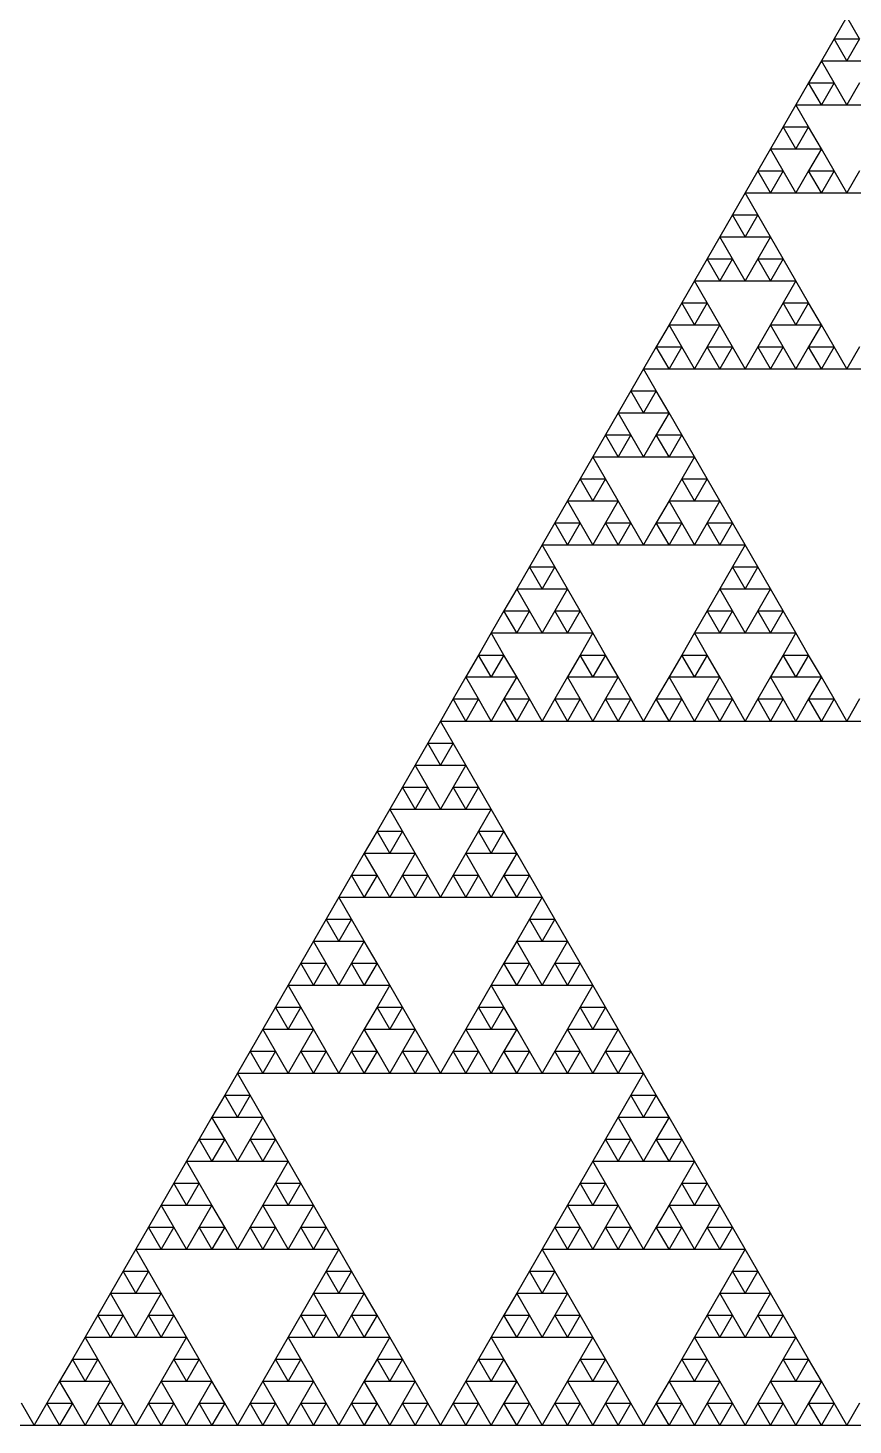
# Model space of a CAD drawing. Header units: metres. Extents: x -50 to 50, y -29 to 58.
# Drawn here: x -0.05 to 6.3, y 14.43 to 25.17 of the extents above; entities that cross this region are included whole.
import ezdxf

# ---------------------------------------------------------------- set-up
doc = ezdxf.new("R2010")
doc.units = ezdxf.units.M

msp = doc.modelspace()

# ---------------------------------------------------------------- linework, layer by layer
for p, q in [((6.25, 25.2591), (6.15234, 25.0899)), ((6.34766, 25.0899), (6.25, 25.2591)), ((6.15234, 25.0899), (6.05469, 24.9208)), ((6.25, 24.9208), (6.15234, 25.0899)), ((6.15234, 25.0899), (6.34766, 25.0899)), ((6.34766, 25.0899), (6.25, 24.9208)), ((6.05469, 24.9208), (5.95703, 24.7516)), ((6.15234, 24.7516), (6.05469, 24.9208)), ((6.05469, 24.9208), (6.25, 24.9208)), ((6.25, 24.9208), (6.44531, 24.9208)), ((5.95703, 24.7516), (5.85938, 24.5825)), ((6.05469, 24.5825), (5.95703, 24.7516)), ((5.95703, 24.7516), (6.15234, 24.7516)), ((6.15234, 24.7516), (6.05469, 24.5825)), ((6.25, 24.5825), (6.15234, 24.7516)), ((6.34766, 24.7516), (6.25, 24.5825)), ((5.85938, 24.5825), (5.76172, 24.4133)), ((5.95703, 24.4133), (5.85938, 24.5825)), ((5.85938, 24.5825), (6.05469, 24.5825)), ((6.05469, 24.5825), (6.25, 24.5825)), ((6.25, 24.5825), (6.44531, 24.5825)), ((5.76172, 24.4133), (5.66406, 24.2442)), ((5.85938, 24.2442), (5.76172, 24.4133)), ((5.76172, 24.4133), (5.95703, 24.4133)), ((5.95703, 24.4133), (5.85938, 24.2442)), ((6.05469, 24.2442), (5.95703, 24.4133)), ((5.66406, 24.2442), (5.56641, 24.0751)), ((5.76172, 24.0751), (5.66406, 24.2442)), ((5.66406, 24.2442), (5.85938, 24.2442)), ((5.85938, 24.2442), (6.05469, 24.2442)), ((6.05469, 24.2442), (5.95703, 24.0751)), ((6.15234, 24.0751), (6.05469, 24.2442)), ((5.56641, 24.0751), (5.46875, 23.9059)), ((5.66406, 23.9059), (5.56641, 24.0751)), ((5.56641, 24.0751), (5.76172, 24.0751)), ((5.76172, 24.0751), (5.66406, 23.9059)), ((5.85938, 23.9059), (5.76172, 24.0751)), ((5.95703, 24.0751), (5.85938, 23.9059)), ((6.05469, 23.9059), (5.95703, 24.0751)), ((5.95703, 24.0751), (6.15234, 24.0751)), ((6.15234, 24.0751), (6.05469, 23.9059)), ((6.25, 23.9059), (6.15234, 24.0751)), ((6.34766, 24.0751), (6.25, 23.9059)), ((5.46875, 23.9059), (5.37109, 23.7367)), ((5.56641, 23.7367), (5.46875, 23.9059)), ((5.46875, 23.9059), (5.66406, 23.9059)), ((5.66406, 23.9059), (5.85938, 23.9059)), ((5.85938, 23.9059), (6.05469, 23.9059)), ((6.05469, 23.9059), (6.25, 23.9059)), ((6.25, 23.9059), (6.44531, 23.9059)), ((5.37109, 23.7367), (5.27344, 23.5676)), ((5.46875, 23.5676), (5.37109, 23.7367)), ((5.37109, 23.7367), (5.56641, 23.7367)), ((5.56641, 23.7367), (5.46875, 23.5676)), ((5.66406, 23.5676), (5.56641, 23.7367)), ((5.27344, 23.5676), (5.17578, 23.3985)), ((5.37109, 23.3985), (5.27344, 23.5676)), ((5.27344, 23.5676), (5.46875, 23.5676)), ((5.46875, 23.5676), (5.66406, 23.5676)), ((5.66406, 23.5676), (5.56641, 23.3985)), ((5.76172, 23.3985), (5.66406, 23.5676)), ((5.17578, 23.3985), (5.07812, 23.2293)), ((5.27344, 23.2293), (5.17578, 23.3985)), ((5.17578, 23.3985), (5.37109, 23.3985)), ((5.37109, 23.3985), (5.27344, 23.2293)), ((5.46875, 23.2293), (5.37109, 23.3985)), ((5.56641, 23.3985), (5.46875, 23.2293)), ((5.66406, 23.2293), (5.56641, 23.3985)), ((5.56641, 23.3985), (5.76172, 23.3985)), ((5.76172, 23.3985), (5.66406, 23.2293)), ((5.85938, 23.2293), (5.76172, 23.3985)), ((5.07812, 23.2293), (4.98047, 23.0602)), ((5.17578, 23.0602), (5.07812, 23.2293)), ((5.07812, 23.2293), (5.27344, 23.2293)), ((5.27344, 23.2293), (5.46875, 23.2293)), ((5.46875, 23.2293), (5.66406, 23.2293)), ((5.66406, 23.2293), (5.85938, 23.2293)), ((5.85938, 23.2293), (5.76172, 23.0602)), ((5.95703, 23.0602), (5.85938, 23.2293)), ((4.98047, 23.0602), (4.88281, 22.891)), ((5.07812, 22.891), (4.98047, 23.0602)), ((4.98047, 23.0602), (5.17578, 23.0602)), ((5.17578, 23.0602), (5.07812, 22.891)), ((5.27344, 22.891), (5.17578, 23.0602)), ((5.76172, 23.0602), (5.66406, 22.891)), ((5.85938, 22.891), (5.76172, 23.0602)), ((5.76172, 23.0602), (5.95703, 23.0602)), ((5.95703, 23.0602), (5.85938, 22.891)), ((6.05469, 22.891), (5.95703, 23.0602)), ((4.88281, 22.891), (4.78516, 22.7219)), ((4.98047, 22.7219), (4.88281, 22.891)), ((4.88281, 22.891), (5.07812, 22.891)), ((5.07812, 22.891), (5.27344, 22.891)), ((5.27344, 22.891), (5.17578, 22.7219)), ((5.37109, 22.7219), (5.27344, 22.891)), ((5.66406, 22.891), (5.56641, 22.7219)), ((5.76172, 22.7219), (5.66406, 22.891)), ((5.66406, 22.891), (5.85938, 22.891)), ((5.85938, 22.891), (6.05469, 22.891)), ((6.05469, 22.891), (5.95703, 22.7219)), ((6.15234, 22.7219), (6.05469, 22.891)), ((4.78516, 22.7219), (4.6875, 22.5527)), ((4.88281, 22.5527), (4.78516, 22.7219)), ((4.78516, 22.7219), (4.98047, 22.7219)), ((4.98047, 22.7219), (4.88281, 22.5527)), ((5.07812, 22.5527), (4.98047, 22.7219)), ((5.17578, 22.7219), (5.07812, 22.5527)), ((5.27344, 22.5527), (5.17578, 22.7219)), ((5.17578, 22.7219), (5.37109, 22.7219)), ((5.37109, 22.7219), (5.27344, 22.5527)), ((5.46875, 22.5527), (5.37109, 22.7219)), ((5.56641, 22.7219), (5.46875, 22.5527)), ((5.66406, 22.5527), (5.56641, 22.7219)), ((5.56641, 22.7219), (5.76172, 22.7219)), ((5.76172, 22.7219), (5.66406, 22.5527)), ((5.85938, 22.5527), (5.76172, 22.7219)), ((5.95703, 22.7219), (5.85938, 22.5527)), ((6.05469, 22.5527), (5.95703, 22.7219)), ((5.95703, 22.7219), (6.15234, 22.7219)), ((6.15234, 22.7219), (6.05469, 22.5527)), ((6.25, 22.5527), (6.15234, 22.7219)), ((6.34766, 22.7219), (6.25, 22.5527)), ((4.6875, 22.5527), (4.58984, 22.3836)), ((4.78516, 22.3836), (4.6875, 22.5527)), ((4.6875, 22.5527), (4.88281, 22.5527)), ((4.88281, 22.5527), (5.07812, 22.5527)), ((5.07812, 22.5527), (5.27344, 22.5527)), ((5.27344, 22.5527), (5.46875, 22.5527)), ((5.46875, 22.5527), (5.66406, 22.5527)), ((5.66406, 22.5527), (5.85938, 22.5527)), ((5.85938, 22.5527), (6.05469, 22.5527)), ((6.05469, 22.5527), (6.25, 22.5527)), ((6.25, 22.5527), (6.44531, 22.5527)), ((4.58984, 22.3836), (4.49219, 22.2144)), ((4.6875, 22.2144), (4.58984, 22.3836)), ((4.58984, 22.3836), (4.78516, 22.3836)), ((4.78516, 22.3836), (4.6875, 22.2144)), ((4.88281, 22.2144), (4.78516, 22.3836)), ((4.49219, 22.2144), (4.39453, 22.0453)), ((4.58984, 22.0453), (4.49219, 22.2144)), ((4.49219, 22.2144), (4.6875, 22.2144)), ((4.6875, 22.2144), (4.88281, 22.2144)), ((4.88281, 22.2144), (4.78516, 22.0453)), ((4.98047, 22.0453), (4.88281, 22.2144)), ((4.39453, 22.0453), (4.29688, 21.8762)), ((4.49219, 21.8762), (4.39453, 22.0453)), ((4.39453, 22.0453), (4.58984, 22.0453)), ((4.58984, 22.0453), (4.49219, 21.8762)), ((4.6875, 21.8762), (4.58984, 22.0453)), ((4.78516, 22.0453), (4.6875, 21.8762)), ((4.88281, 21.8762), (4.78516, 22.0453)), ((4.78516, 22.0453), (4.98047, 22.0453)), ((4.98047, 22.0453), (4.88281, 21.8762)), ((5.07812, 21.8762), (4.98047, 22.0453)), ((4.29688, 21.8762), (4.19922, 21.707)), ((4.39453, 21.707), (4.29688, 21.8762)), ((4.29688, 21.8762), (4.49219, 21.8762)), ((4.49219, 21.8762), (4.6875, 21.8762)), ((4.6875, 21.8762), (4.88281, 21.8762)), ((4.88281, 21.8762), (5.07812, 21.8762)), ((5.07812, 21.8762), (4.98047, 21.707)), ((5.17578, 21.707), (5.07812, 21.8762)), ((4.19922, 21.707), (4.10156, 21.5379)), ((4.29688, 21.5379), (4.19922, 21.707)), ((4.19922, 21.707), (4.39453, 21.707)), ((4.39453, 21.707), (4.29688, 21.5379)), ((4.49219, 21.5379), (4.39453, 21.707)), ((4.98047, 21.707), (4.88281, 21.5379)), ((5.07812, 21.5379), (4.98047, 21.707)), ((4.98047, 21.707), (5.17578, 21.707)), ((5.17578, 21.707), (5.07812, 21.5379)), ((5.27344, 21.5379), (5.17578, 21.707)), ((4.10156, 21.5379), (4.00391, 21.3687)), ((4.19922, 21.3687), (4.10156, 21.5379)), ((4.10156, 21.5379), (4.29688, 21.5379)), ((4.29688, 21.5379), (4.49219, 21.5379)), ((4.49219, 21.5379), (4.39453, 21.3687)), ((4.58984, 21.3687), (4.49219, 21.5379)), ((4.88281, 21.5379), (4.78516, 21.3687)), ((4.98047, 21.3687), (4.88281, 21.5379)), ((4.88281, 21.5379), (5.07812, 21.5379)), ((5.07812, 21.5379), (5.27344, 21.5379)), ((5.27344, 21.5379), (5.17578, 21.3687)), ((5.37109, 21.3687), (5.27344, 21.5379)), ((4.00391, 21.3687), (3.90625, 21.1996)), ((4.10156, 21.1996), (4.00391, 21.3687)), ((4.00391, 21.3687), (4.19922, 21.3687)), ((4.19922, 21.3687), (4.10156, 21.1996)), ((4.29688, 21.1996), (4.19922, 21.3687)), ((4.39453, 21.3687), (4.29688, 21.1996)), ((4.49219, 21.1996), (4.39453, 21.3687)), ((4.39453, 21.3687), (4.58984, 21.3687)), ((4.58984, 21.3687), (4.49219, 21.1996)), ((4.6875, 21.1996), (4.58984, 21.3687)), ((4.78516, 21.3687), (4.6875, 21.1996)), ((4.88281, 21.1996), (4.78516, 21.3687)), ((4.78516, 21.3687), (4.98047, 21.3687)), ((4.98047, 21.3687), (4.88281, 21.1996)), ((5.07812, 21.1996), (4.98047, 21.3687)), ((5.17578, 21.3687), (5.07812, 21.1996)), ((5.27344, 21.1996), (5.17578, 21.3687)), ((5.17578, 21.3687), (5.37109, 21.3687)), ((5.37109, 21.3687), (5.27344, 21.1996)), ((5.46875, 21.1996), (5.37109, 21.3687)), ((3.90625, 21.1996), (3.80859, 21.0304)), ((4.00391, 21.0304), (3.90625, 21.1996)), ((3.90625, 21.1996), (4.10156, 21.1996)), ((4.10156, 21.1996), (4.29688, 21.1996)), ((4.29688, 21.1996), (4.49219, 21.1996)), ((4.49219, 21.1996), (4.6875, 21.1996)), ((4.6875, 21.1996), (4.88281, 21.1996)), ((4.88281, 21.1996), (5.07812, 21.1996)), ((5.07812, 21.1996), (5.27344, 21.1996)), ((5.27344, 21.1996), (5.46875, 21.1996)), ((5.46875, 21.1996), (5.37109, 21.0304)), ((5.56641, 21.0304), (5.46875, 21.1996)), ((3.80859, 21.0304), (3.71094, 20.8613)), ((3.90625, 20.8613), (3.80859, 21.0304)), ((3.80859, 21.0304), (4.00391, 21.0304)), ((4.00391, 21.0304), (3.90625, 20.8613)), ((4.10156, 20.8613), (4.00391, 21.0304)), ((5.37109, 21.0304), (5.27344, 20.8613)), ((5.46875, 20.8613), (5.37109, 21.0304)), ((5.37109, 21.0304), (5.56641, 21.0304)), ((5.56641, 21.0304), (5.46875, 20.8613)), ((5.66406, 20.8613), (5.56641, 21.0304)), ((3.71094, 20.8613), (3.61328, 20.6921)), ((3.80859, 20.6921), (3.71094, 20.8613)), ((3.71094, 20.8613), (3.90625, 20.8613)), ((3.90625, 20.8613), (4.10156, 20.8613)), ((4.10156, 20.8613), (4.00391, 20.6921)), ((4.19922, 20.6921), (4.10156, 20.8613)), ((5.27344, 20.8613), (5.17578, 20.6921)), ((5.37109, 20.6921), (5.27344, 20.8613)), ((5.27344, 20.8613), (5.46875, 20.8613)), ((5.46875, 20.8613), (5.66406, 20.8613)), ((5.66406, 20.8613), (5.56641, 20.6921)), ((5.76172, 20.6921), (5.66406, 20.8613)), ((3.61328, 20.6921), (3.51562, 20.523)), ((3.71094, 20.523), (3.61328, 20.6921)), ((3.61328, 20.6921), (3.80859, 20.6921)), ((3.80859, 20.6921), (3.71094, 20.523)), ((3.90625, 20.523), (3.80859, 20.6921)), ((4.00391, 20.6921), (3.90625, 20.523)), ((4.10156, 20.523), (4.00391, 20.6921)), ((4.00391, 20.6921), (4.19922, 20.6921)), ((4.19922, 20.6921), (4.10156, 20.523)), ((4.29688, 20.523), (4.19922, 20.6921)), ((5.17578, 20.6921), (5.07812, 20.523)), ((5.27344, 20.523), (5.17578, 20.6921)), ((5.17578, 20.6921), (5.37109, 20.6921)), ((5.37109, 20.6921), (5.27344, 20.523)), ((5.46875, 20.523), (5.37109, 20.6921)), ((5.56641, 20.6921), (5.46875, 20.523)), ((5.66406, 20.523), (5.56641, 20.6921)), ((5.56641, 20.6921), (5.76172, 20.6921)), ((5.76172, 20.6921), (5.66406, 20.523)), ((5.85938, 20.523), (5.76172, 20.6921)), ((3.51562, 20.523), (3.41797, 20.3538)), ((3.61328, 20.3538), (3.51562, 20.523)), ((3.51562, 20.523), (3.71094, 20.523)), ((3.71094, 20.523), (3.90625, 20.523)), ((3.90625, 20.523), (4.10156, 20.523)), ((4.10156, 20.523), (4.29688, 20.523)), ((4.29688, 20.523), (4.19922, 20.3538)), ((4.39453, 20.3538), (4.29688, 20.523)), ((5.07812, 20.523), (4.98047, 20.3538)), ((5.17578, 20.3538), (5.07812, 20.523)), ((5.07812, 20.523), (5.27344, 20.523)), ((5.27344, 20.523), (5.46875, 20.523)), ((5.46875, 20.523), (5.66406, 20.523)), ((5.66406, 20.523), (5.85938, 20.523)), ((5.85938, 20.523), (5.76172, 20.3538)), ((5.95703, 20.3538), (5.85938, 20.523)), ((3.41797, 20.3538), (3.32031, 20.1847)), ((3.51562, 20.1847), (3.41797, 20.3538)), ((3.41797, 20.3538), (3.61328, 20.3538)), ((3.61328, 20.3538), (3.51562, 20.1847)), ((3.71094, 20.1847), (3.61328, 20.3538)), ((4.19922, 20.3538), (4.10156, 20.1847)), ((4.29688, 20.1847), (4.19922, 20.3538)), ((4.19922, 20.3538), (4.39453, 20.3538)), ((4.39453, 20.3538), (4.29688, 20.1847)), ((4.49219, 20.1847), (4.39453, 20.3538)), ((4.98047, 20.3538), (4.88281, 20.1847)), ((5.07812, 20.1847), (4.98047, 20.3538)), ((4.98047, 20.3538), (5.17578, 20.3538)), ((5.17578, 20.3538), (5.07812, 20.1847)), ((5.27344, 20.1847), (5.17578, 20.3538)), ((5.76172, 20.3538), (5.66406, 20.1847)), ((5.85938, 20.1847), (5.76172, 20.3538)), ((5.76172, 20.3538), (5.95703, 20.3538)), ((5.95703, 20.3538), (5.85938, 20.1847)), ((6.05469, 20.1847), (5.95703, 20.3538)), ((3.32031, 20.1847), (3.22266, 20.0156)), ((3.41797, 20.0156), (3.32031, 20.1847)), ((3.32031, 20.1847), (3.51562, 20.1847)), ((3.51562, 20.1847), (3.71094, 20.1847)), ((3.71094, 20.1847), (3.61328, 20.0156)), ((3.80859, 20.0156), (3.71094, 20.1847)), ((4.10156, 20.1847), (4.00391, 20.0156)), ((4.19922, 20.0156), (4.10156, 20.1847)), ((4.10156, 20.1847), (4.29688, 20.1847)), ((4.29688, 20.1847), (4.49219, 20.1847)), ((4.49219, 20.1847), (4.39453, 20.0156)), ((4.58984, 20.0156), (4.49219, 20.1847)), ((4.88281, 20.1847), (4.78516, 20.0156)), ((4.98047, 20.0156), (4.88281, 20.1847)), ((4.88281, 20.1847), (5.07812, 20.1847)), ((5.07812, 20.1847), (5.27344, 20.1847)), ((5.27344, 20.1847), (5.17578, 20.0156)), ((5.37109, 20.0156), (5.27344, 20.1847)), ((5.66406, 20.1847), (5.56641, 20.0156)), ((5.76172, 20.0156), (5.66406, 20.1847)), ((5.66406, 20.1847), (5.85938, 20.1847)), ((5.85938, 20.1847), (6.05469, 20.1847)), ((6.05469, 20.1847), (5.95703, 20.0156)), ((6.15234, 20.0156), (6.05469, 20.1847)), ((3.22266, 20.0156), (3.125, 19.8464)), ((3.32031, 19.8464), (3.22266, 20.0156)), ((3.22266, 20.0156), (3.41797, 20.0156)), ((3.41797, 20.0156), (3.32031, 19.8464)), ((3.51562, 19.8464), (3.41797, 20.0156)), ((3.61328, 20.0156), (3.51562, 19.8464)), ((3.71094, 19.8464), (3.61328, 20.0156)), ((3.61328, 20.0156), (3.80859, 20.0156)), ((3.80859, 20.0156), (3.71094, 19.8464)), ((3.90625, 19.8464), (3.80859, 20.0156)), ((4.00391, 20.0156), (3.90625, 19.8464)), ((4.10156, 19.8464), (4.00391, 20.0156)), ((4.00391, 20.0156), (4.19922, 20.0156)), ((4.19922, 20.0156), (4.10156, 19.8464)), ((4.29688, 19.8464), (4.19922, 20.0156)), ((4.39453, 20.0156), (4.29688, 19.8464)), ((4.49219, 19.8464), (4.39453, 20.0156)), ((4.39453, 20.0156), (4.58984, 20.0156)), ((4.58984, 20.0156), (4.49219, 19.8464)), ((4.6875, 19.8464), (4.58984, 20.0156)), ((4.78516, 20.0156), (4.6875, 19.8464)), ((4.88281, 19.8464), (4.78516, 20.0156)), ((4.78516, 20.0156), (4.98047, 20.0156)), ((4.98047, 20.0156), (4.88281, 19.8464)), ((5.07812, 19.8464), (4.98047, 20.0156)), ((5.17578, 20.0156), (5.07812, 19.8464)), ((5.27344, 19.8464), (5.17578, 20.0156)), ((5.17578, 20.0156), (5.37109, 20.0156)), ((5.37109, 20.0156), (5.27344, 19.8464)), ((5.46875, 19.8464), (5.37109, 20.0156)), ((5.56641, 20.0156), (5.46875, 19.8464)), ((5.66406, 19.8464), (5.56641, 20.0156)), ((5.56641, 20.0156), (5.76172, 20.0156)), ((5.76172, 20.0156), (5.66406, 19.8464)), ((5.85938, 19.8464), (5.76172, 20.0156)), ((5.95703, 20.0156), (5.85938, 19.8464)), ((6.05469, 19.8464), (5.95703, 20.0156)), ((5.95703, 20.0156), (6.15234, 20.0156)), ((6.15234, 20.0156), (6.05469, 19.8464)), ((6.25, 19.8464), (6.15234, 20.0156)), ((6.34766, 20.0156), (6.25, 19.8464)), ((3.125, 19.8464), (3.02734, 19.6773)), ((3.22266, 19.6773), (3.125, 19.8464)), ((3.125, 19.8464), (3.32031, 19.8464)), ((3.32031, 19.8464), (3.51562, 19.8464)), ((3.51562, 19.8464), (3.71094, 19.8464)), ((3.71094, 19.8464), (3.90625, 19.8464)), ((3.90625, 19.8464), (4.10156, 19.8464)), ((4.10156, 19.8464), (4.29688, 19.8464)), ((4.29688, 19.8464), (4.49219, 19.8464)), ((4.49219, 19.8464), (4.6875, 19.8464)), ((4.6875, 19.8464), (4.88281, 19.8464)), ((4.88281, 19.8464), (5.07812, 19.8464)), ((5.07812, 19.8464), (5.27344, 19.8464)), ((5.27344, 19.8464), (5.46875, 19.8464)), ((5.46875, 19.8464), (5.66406, 19.8464)), ((5.66406, 19.8464), (5.85938, 19.8464)), ((5.85938, 19.8464), (6.05469, 19.8464)), ((6.05469, 19.8464), (6.25, 19.8464)), ((6.25, 19.8464), (6.44531, 19.8464)), ((3.02734, 19.6773), (2.92969, 19.5081)), ((3.125, 19.5081), (3.02734, 19.6773)), ((3.02734, 19.6773), (3.22266, 19.6773)), ((3.22266, 19.6773), (3.125, 19.5081)), ((3.32031, 19.5081), (3.22266, 19.6773)), ((2.92969, 19.5081), (2.83203, 19.339)), ((3.02734, 19.339), (2.92969, 19.5081)), ((2.92969, 19.5081), (3.125, 19.5081)), ((3.125, 19.5081), (3.32031, 19.5081)), ((3.32031, 19.5081), (3.22266, 19.339)), ((3.41797, 19.339), (3.32031, 19.5081)), ((2.83203, 19.339), (2.73438, 19.1698)), ((2.92969, 19.1698), (2.83203, 19.339)), ((2.83203, 19.339), (3.02734, 19.339)), ((3.02734, 19.339), (2.92969, 19.1698)), ((3.125, 19.1698), (3.02734, 19.339)), ((3.22266, 19.339), (3.125, 19.1698)), ((3.32031, 19.1698), (3.22266, 19.339)), ((3.22266, 19.339), (3.41797, 19.339)), ((3.41797, 19.339), (3.32031, 19.1698)), ((3.51562, 19.1698), (3.41797, 19.339)), ((2.73438, 19.1698), (2.63672, 19.0007)), ((2.83203, 19.0007), (2.73438, 19.1698)), ((2.73438, 19.1698), (2.92969, 19.1698)), ((2.92969, 19.1698), (3.125, 19.1698)), ((3.125, 19.1698), (3.32031, 19.1698)), ((3.32031, 19.1698), (3.51562, 19.1698)), ((3.51562, 19.1698), (3.41797, 19.0007)), ((3.61328, 19.0007), (3.51562, 19.1698)), ((2.63672, 19.0007), (2.53906, 18.8315)), ((2.73438, 18.8315), (2.63672, 19.0007)), ((2.63672, 19.0007), (2.83203, 19.0007)), ((2.83203, 19.0007), (2.73438, 18.8315)), ((2.92969, 18.8315), (2.83203, 19.0007)), ((3.41797, 19.0007), (3.32031, 18.8315)), ((3.51562, 18.8315), (3.41797, 19.0007)), ((3.41797, 19.0007), (3.61328, 19.0007)), ((3.61328, 19.0007), (3.51562, 18.8315)), ((3.71094, 18.8315), (3.61328, 19.0007)), ((2.53906, 18.8315), (2.44141, 18.6624)), ((2.63672, 18.6624), (2.53906, 18.8315)), ((2.53906, 18.8315), (2.73438, 18.8315)), ((2.73438, 18.8315), (2.92969, 18.8315)), ((2.92969, 18.8315), (2.83203, 18.6624)), ((3.02734, 18.6624), (2.92969, 18.8315)), ((3.32031, 18.8315), (3.22266, 18.6624)), ((3.41797, 18.6624), (3.32031, 18.8315)), ((3.32031, 18.8315), (3.51562, 18.8315)), ((3.51562, 18.8315), (3.71094, 18.8315)), ((3.71094, 18.8315), (3.61328, 18.6624)), ((3.80859, 18.6624), (3.71094, 18.8315)), ((2.44141, 18.6624), (2.34375, 18.4933)), ((2.53906, 18.4933), (2.44141, 18.6624)), ((2.44141, 18.6624), (2.63672, 18.6624)), ((2.63672, 18.6624), (2.53906, 18.4933)), ((2.73438, 18.4933), (2.63672, 18.6624)), ((2.83203, 18.6624), (2.73438, 18.4933)), ((2.92969, 18.4933), (2.83203, 18.6624)), ((2.83203, 18.6624), (3.02734, 18.6624)), ((3.02734, 18.6624), (2.92969, 18.4933)), ((3.125, 18.4933), (3.02734, 18.6624)), ((3.22266, 18.6624), (3.125, 18.4933)), ((3.32031, 18.4933), (3.22266, 18.6624)), ((3.22266, 18.6624), (3.41797, 18.6624)), ((3.41797, 18.6624), (3.32031, 18.4933)), ((3.51562, 18.4933), (3.41797, 18.6624)), ((3.61328, 18.6624), (3.51562, 18.4933)), ((3.71094, 18.4933), (3.61328, 18.6624)), ((3.61328, 18.6624), (3.80859, 18.6624)), ((3.80859, 18.6624), (3.71094, 18.4933)), ((3.90625, 18.4933), (3.80859, 18.6624)), ((2.34375, 18.4932), (2.24609, 18.3241)), ((2.34375, 18.4933), (2.53906, 18.4933)), ((2.44141, 18.3241), (2.34375, 18.4932)), ((2.53906, 18.4933), (2.73438, 18.4933)), ((2.73438, 18.4933), (2.92969, 18.4933)), ((2.92969, 18.4933), (3.125, 18.4933)), ((3.125, 18.4933), (3.32031, 18.4933)), ((3.32031, 18.4933), (3.51562, 18.4933)), ((3.51562, 18.4933), (3.71094, 18.4933)), ((3.71094, 18.4933), (3.90625, 18.4933)), ((3.90625, 18.4932), (3.80859, 18.3241)), ((4.00391, 18.3241), (3.90625, 18.4932)), ((2.24609, 18.3241), (2.14844, 18.1549)), ((2.34375, 18.1549), (2.24609, 18.3241)), ((2.24609, 18.3241), (2.44141, 18.3241)), ((2.44141, 18.3241), (2.34375, 18.1549)), ((2.53906, 18.1549), (2.44141, 18.3241)), ((3.80859, 18.3241), (3.71094, 18.1549)), ((3.90625, 18.1549), (3.80859, 18.3241)), ((3.80859, 18.3241), (4.00391, 18.3241)), ((4.00391, 18.3241), (3.90625, 18.1549)), ((4.10156, 18.1549), (4.00391, 18.3241)), ((2.14844, 18.1549), (2.05078, 17.9858)), ((2.24609, 17.9858), (2.14844, 18.1549)), ((2.14844, 18.1549), (2.34375, 18.1549)), ((2.34375, 18.1549), (2.53906, 18.1549)), ((2.53906, 18.1549), (2.44141, 17.9858)), ((2.63672, 17.9858), (2.53906, 18.1549)), ((3.71094, 18.1549), (3.61328, 17.9858)), ((3.80859, 17.9858), (3.71094, 18.1549)), ((3.71094, 18.1549), (3.90625, 18.1549)), ((3.90625, 18.1549), (4.10156, 18.1549)), ((4.10156, 18.1549), (4.00391, 17.9858)), ((4.19922, 17.9858), (4.10156, 18.1549)), ((2.05078, 17.9858), (1.95312, 17.8167)), ((2.14844, 17.8167), (2.05078, 17.9858)), ((2.05078, 17.9858), (2.24609, 17.9858)), ((2.24609, 17.9858), (2.14844, 17.8167)), ((2.34375, 17.8167), (2.24609, 17.9858)), ((2.44141, 17.9858), (2.34375, 17.8167)), ((2.53906, 17.8167), (2.44141, 17.9858)), ((2.44141, 17.9858), (2.63672, 17.9858)), ((2.63672, 17.9858), (2.53906, 17.8167)), ((2.73438, 17.8167), (2.63672, 17.9858)), ((3.61328, 17.9858), (3.51562, 17.8167)), ((3.71094, 17.8167), (3.61328, 17.9858)), ((3.61328, 17.9858), (3.80859, 17.9858)), ((3.80859, 17.9858), (3.71094, 17.8167)), ((3.90625, 17.8167), (3.80859, 17.9858)), ((4.00391, 17.9858), (3.90625, 17.8167)), ((4.10156, 17.8167), (4.00391, 17.9858)), ((4.00391, 17.9858), (4.19922, 17.9858)), ((4.19922, 17.9858), (4.10156, 17.8167)), ((4.29688, 17.8167), (4.19922, 17.9858)), ((1.95312, 17.8167), (1.85547, 17.6475)), ((2.05078, 17.6475), (1.95312, 17.8167)), ((1.95312, 17.8167), (2.14844, 17.8167)), ((2.14844, 17.8167), (2.34375, 17.8167)), ((2.34375, 17.8167), (2.53906, 17.8167)), ((2.53906, 17.8167), (2.73438, 17.8167)), ((2.73438, 17.8167), (2.63672, 17.6475)), ((2.83203, 17.6475), (2.73438, 17.8167)), ((3.51562, 17.8167), (3.41797, 17.6475)), ((3.61328, 17.6475), (3.51562, 17.8167)), ((3.51562, 17.8167), (3.71094, 17.8167)), ((3.71094, 17.8167), (3.90625, 17.8167)), ((3.90625, 17.8167), (4.10156, 17.8167)), ((4.10156, 17.8167), (4.29688, 17.8167)), ((4.29688, 17.8167), (4.19922, 17.6475)), ((4.39453, 17.6475), (4.29688, 17.8167)), ((1.85547, 17.6475), (1.75781, 17.4784)), ((1.95312, 17.4784), (1.85547, 17.6475)), ((1.85547, 17.6475), (2.05078, 17.6475)), ((2.05078, 17.6475), (1.95312, 17.4784)), ((2.14844, 17.4784), (2.05078, 17.6475)), ((2.63672, 17.6475), (2.53906, 17.4784)), ((2.73438, 17.4784), (2.63672, 17.6475)), ((2.63672, 17.6475), (2.83203, 17.6475)), ((2.83203, 17.6475), (2.73438, 17.4784)), ((2.92969, 17.4784), (2.83203, 17.6475)), ((3.41797, 17.6475), (3.32031, 17.4784)), ((3.51562, 17.4784), (3.41797, 17.6475)), ((3.41797, 17.6475), (3.61328, 17.6475)), ((3.61328, 17.6475), (3.51562, 17.4784)), ((3.71094, 17.4784), (3.61328, 17.6475)), ((4.19922, 17.6475), (4.10156, 17.4784)), ((4.29688, 17.4784), (4.19922, 17.6475)), ((4.19922, 17.6475), (4.39453, 17.6475)), ((4.39453, 17.6475), (4.29688, 17.4784)), ((4.49219, 17.4784), (4.39453, 17.6475)), ((1.75781, 17.4784), (1.66016, 17.3092)), ((1.85547, 17.3092), (1.75781, 17.4784)), ((1.75781, 17.4784), (1.95312, 17.4784)), ((1.95312, 17.4784), (2.14844, 17.4784)), ((2.14844, 17.4784), (2.05078, 17.3092)), ((2.24609, 17.3092), (2.14844, 17.4784)), ((2.53906, 17.4784), (2.44141, 17.3092)), ((2.63672, 17.3092), (2.53906, 17.4784)), ((2.53906, 17.4784), (2.73438, 17.4784)), ((2.73438, 17.4784), (2.92969, 17.4784)), ((2.92969, 17.4784), (2.83203, 17.3092)), ((3.02734, 17.3092), (2.92969, 17.4784)), ((3.32031, 17.4784), (3.22266, 17.3092)), ((3.41797, 17.3092), (3.32031, 17.4784)), ((3.32031, 17.4784), (3.51562, 17.4784)), ((3.51562, 17.4784), (3.71094, 17.4784)), ((3.71094, 17.4784), (3.61328, 17.3092)), ((3.80859, 17.3092), (3.71094, 17.4784)), ((4.10156, 17.4784), (4.00391, 17.3092)), ((4.19922, 17.3092), (4.10156, 17.4784)), ((4.10156, 17.4784), (4.29688, 17.4784)), ((4.29688, 17.4784), (4.49219, 17.4784)), ((4.49219, 17.4784), (4.39453, 17.3092)), ((4.58984, 17.3092), (4.49219, 17.4784)), ((1.66016, 17.3092), (1.5625, 17.1401)), ((1.75781, 17.1401), (1.66016, 17.3092)), ((1.66016, 17.3092), (1.85547, 17.3092)), ((1.85547, 17.3092), (1.75781, 17.1401)), ((1.95312, 17.1401), (1.85547, 17.3092)), ((2.05078, 17.3092), (1.95312, 17.1401)), ((2.14844, 17.1401), (2.05078, 17.3092)), ((2.05078, 17.3092), (2.24609, 17.3092)), ((2.24609, 17.3092), (2.14844, 17.1401)), ((2.34375, 17.1401), (2.24609, 17.3092)), ((2.44141, 17.3092), (2.34375, 17.1401)), ((2.53906, 17.1401), (2.44141, 17.3092)), ((2.44141, 17.3092), (2.63672, 17.3092)), ((2.63672, 17.3092), (2.53906, 17.1401)), ((2.73438, 17.1401), (2.63672, 17.3092)), ((2.83203, 17.3092), (2.73438, 17.1401)), ((2.92969, 17.1401), (2.83203, 17.3092)), ((2.83203, 17.3092), (3.02734, 17.3092)), ((3.02734, 17.3092), (2.92969, 17.1401)), ((3.125, 17.1401), (3.02734, 17.3092)), ((3.22266, 17.3092), (3.125, 17.1401)), ((3.32031, 17.1401), (3.22266, 17.3092)), ((3.22266, 17.3092), (3.41797, 17.3092)), ((3.41797, 17.3092), (3.32031, 17.1401)), ((3.51562, 17.1401), (3.41797, 17.3092)), ((3.61328, 17.3092), (3.51562, 17.1401)), ((3.71094, 17.1401), (3.61328, 17.3092)), ((3.61328, 17.3092), (3.80859, 17.3092)), ((3.80859, 17.3092), (3.71094, 17.1401)), ((3.90625, 17.1401), (3.80859, 17.3092)), ((4.00391, 17.3092), (3.90625, 17.1401)), ((4.10156, 17.1401), (4.00391, 17.3092)), ((4.00391, 17.3092), (4.19922, 17.3092)), ((4.19922, 17.3092), (4.10156, 17.1401)), ((4.29688, 17.1401), (4.19922, 17.3092)), ((4.39453, 17.3092), (4.29688, 17.1401)), ((4.49219, 17.1401), (4.39453, 17.3092)), ((4.39453, 17.3092), (4.58984, 17.3092)), ((4.58984, 17.3092), (4.49219, 17.1401)), ((4.6875, 17.1401), (4.58984, 17.3092)), ((1.5625, 17.1401), (1.46484, 16.9709)), ((1.66016, 16.9709), (1.5625, 17.1401)), ((1.5625, 17.1401), (1.75781, 17.1401)), ((1.75781, 17.1401), (1.95312, 17.1401)), ((1.95312, 17.1401), (2.14844, 17.1401)), ((2.14844, 17.1401), (2.34375, 17.1401)), ((2.34375, 17.1401), (2.53906, 17.1401)), ((2.53906, 17.1401), (2.73438, 17.1401)), ((2.73438, 17.1401), (2.92969, 17.1401)), ((2.92969, 17.1401), (3.125, 17.1401)), ((3.125, 17.1401), (3.32031, 17.1401)), ((3.32031, 17.1401), (3.51562, 17.1401)), ((3.51562, 17.1401), (3.71094, 17.1401)), ((3.71094, 17.1401), (3.90625, 17.1401)), ((3.90625, 17.1401), (4.10156, 17.1401)), ((4.10156, 17.1401), (4.29688, 17.1401)), ((4.29688, 17.1401), (4.49219, 17.1401)), ((4.49219, 17.1401), (4.6875, 17.1401)), ((4.6875, 17.1401), (4.58984, 16.9709)), ((4.78516, 16.9709), (4.6875, 17.1401)), ((1.46484, 16.9709), (1.36719, 16.8018)), ((1.5625, 16.8018), (1.46484, 16.9709)), ((1.46484, 16.9709), (1.66016, 16.9709)), ((1.66016, 16.9709), (1.5625, 16.8018)), ((1.75781, 16.8018), (1.66016, 16.9709)), ((4.58984, 16.9709), (4.49219, 16.8018)), ((4.6875, 16.8018), (4.58984, 16.9709)), ((4.58984, 16.9709), (4.78516, 16.9709)), ((4.78516, 16.9709), (4.6875, 16.8018)), ((4.88281, 16.8018), (4.78516, 16.9709)), ((1.36719, 16.8018), (1.26953, 16.6326)), ((1.46484, 16.6326), (1.36719, 16.8018)), ((1.36719, 16.8018), (1.5625, 16.8018)), ((1.5625, 16.8018), (1.75781, 16.8018)), ((1.75781, 16.8018), (1.66016, 16.6326)), ((1.85547, 16.6326), (1.75781, 16.8018)), ((4.49219, 16.8018), (4.39453, 16.6326)), ((4.58984, 16.6326), (4.49219, 16.8018)), ((4.49219, 16.8018), (4.6875, 16.8018)), ((4.6875, 16.8018), (4.88281, 16.8018)), ((4.88281, 16.8018), (4.78516, 16.6326)), ((4.98047, 16.6326), (4.88281, 16.8018)), ((1.26953, 16.6326), (1.17188, 16.4635)), ((1.36719, 16.4635), (1.26953, 16.6326)), ((1.26953, 16.6326), (1.46484, 16.6326)), ((1.46484, 16.6326), (1.36719, 16.4635)), ((1.5625, 16.4635), (1.46484, 16.6326)), ((1.66016, 16.6326), (1.5625, 16.4635)), ((1.75781, 16.4635), (1.66016, 16.6326)), ((1.66016, 16.6326), (1.85547, 16.6326)), ((1.85547, 16.6326), (1.75781, 16.4635)), ((1.95312, 16.4635), (1.85547, 16.6326)), ((4.39453, 16.6326), (4.29688, 16.4635)), ((4.49219, 16.4635), (4.39453, 16.6326)), ((4.39453, 16.6326), (4.58984, 16.6326)), ((4.58984, 16.6326), (4.49219, 16.4635)), ((4.6875, 16.4635), (4.58984, 16.6326)), ((4.78516, 16.6326), (4.6875, 16.4635)), ((4.88281, 16.4635), (4.78516, 16.6326)), ((4.78516, 16.6326), (4.98047, 16.6326)), ((4.98047, 16.6326), (4.88281, 16.4635)), ((5.07812, 16.4635), (4.98047, 16.6326)), ((1.17188, 16.4635), (1.07422, 16.2944)), ((1.26953, 16.2944), (1.17188, 16.4635)), ((1.17188, 16.4635), (1.36719, 16.4635)), ((1.36719, 16.4635), (1.5625, 16.4635)), ((1.5625, 16.4635), (1.75781, 16.4635)), ((1.75781, 16.4635), (1.95312, 16.4635)), ((1.95312, 16.4635), (1.85547, 16.2944)), ((2.05078, 16.2944), (1.95312, 16.4635)), ((4.29688, 16.4635), (4.19922, 16.2944)), ((4.39453, 16.2944), (4.29688, 16.4635)), ((4.29688, 16.4635), (4.49219, 16.4635)), ((4.49219, 16.4635), (4.6875, 16.4635)), ((4.6875, 16.4635), (4.88281, 16.4635)), ((4.88281, 16.4635), (5.07812, 16.4635)), ((5.07812, 16.4635), (4.98047, 16.2944)), ((5.17578, 16.2944), (5.07812, 16.4635)), ((1.07422, 16.2944), (0.97656, 16.1252)), ((1.17188, 16.1252), (1.07422, 16.2944)), ((1.07422, 16.2944), (1.26953, 16.2944)), ((1.26953, 16.2944), (1.17188, 16.1252)), ((1.36719, 16.1252), (1.26953, 16.2944)), ((1.85547, 16.2944), (1.75781, 16.1252)), ((1.95312, 16.1252), (1.85547, 16.2944)), ((1.85547, 16.2944), (2.05078, 16.2944)), ((2.05078, 16.2944), (1.95312, 16.1252)), ((2.14844, 16.1252), (2.05078, 16.2944)), ((4.19922, 16.2944), (4.10156, 16.1252)), ((4.29688, 16.1252), (4.19922, 16.2944)), ((4.19922, 16.2944), (4.39453, 16.2944)), ((4.39453, 16.2944), (4.29688, 16.1252)), ((4.49219, 16.1252), (4.39453, 16.2944)), ((4.98047, 16.2944), (4.88281, 16.1252)), ((5.07812, 16.1252), (4.98047, 16.2944)), ((4.98047, 16.2944), (5.17578, 16.2944)), ((5.17578, 16.2944), (5.07812, 16.1252)), ((5.27344, 16.1252), (5.17578, 16.2944)), ((0.97656, 16.1252), (0.87891, 15.9561)), ((1.07422, 15.9561), (0.97656, 16.1252)), ((0.97656, 16.1252), (1.17188, 16.1252)), ((1.17188, 16.1252), (1.36719, 16.1252)), ((1.36719, 16.1252), (1.26953, 15.9561)), ((1.46484, 15.9561), (1.36719, 16.1252)), ((1.75781, 16.1252), (1.66016, 15.9561)), ((1.85547, 15.9561), (1.75781, 16.1252)), ((1.75781, 16.1252), (1.95312, 16.1252)), ((1.95312, 16.1252), (2.14844, 16.1252)), ((2.14844, 16.1252), (2.05078, 15.9561)), ((2.24609, 15.9561), (2.14844, 16.1252)), ((4.10156, 16.1252), (4.00391, 15.9561)), ((4.19922, 15.9561), (4.10156, 16.1252)), ((4.10156, 16.1252), (4.29688, 16.1252)), ((4.29688, 16.1252), (4.49219, 16.1252)), ((4.49219, 16.1252), (4.39453, 15.9561)), ((4.58984, 15.9561), (4.49219, 16.1252)), ((4.88281, 16.1252), (4.78516, 15.9561)), ((4.98047, 15.9561), (4.88281, 16.1252)), ((4.88281, 16.1252), (5.07812, 16.1252)), ((5.07812, 16.1252), (5.27344, 16.1252)), ((5.27344, 16.1252), (5.17578, 15.9561)), ((5.37109, 15.9561), (5.27344, 16.1252)), ((0.87891, 15.9561), (0.78125, 15.7869)), ((0.97656, 15.7869), (0.87891, 15.9561)), ((0.87891, 15.9561), (1.07422, 15.9561)), ((1.07422, 15.9561), (0.97656, 15.7869)), ((1.17188, 15.7869), (1.07422, 15.9561)), ((1.26953, 15.9561), (1.17188, 15.7869)), ((1.36719, 15.7869), (1.26953, 15.9561)), ((1.26953, 15.9561), (1.46484, 15.9561)), ((1.46484, 15.9561), (1.36719, 15.7869)), ((1.5625, 15.7869), (1.46484, 15.9561)), ((1.66016, 15.9561), (1.5625, 15.7869)), ((1.75781, 15.7869), (1.66016, 15.9561)), ((1.66016, 15.9561), (1.85547, 15.9561)), ((1.85547, 15.9561), (1.75781, 15.7869)), ((1.95312, 15.7869), (1.85547, 15.9561)), ((2.05078, 15.9561), (1.95312, 15.7869)), ((2.14844, 15.7869), (2.05078, 15.9561)), ((2.05078, 15.9561), (2.24609, 15.9561)), ((2.24609, 15.9561), (2.14844, 15.7869)), ((2.34375, 15.7869), (2.24609, 15.9561)), ((4.00391, 15.9561), (3.90625, 15.7869)), ((4.10156, 15.7869), (4.00391, 15.9561)), ((4.00391, 15.9561), (4.19922, 15.9561)), ((4.19922, 15.9561), (4.10156, 15.7869)), ((4.29688, 15.7869), (4.19922, 15.9561)), ((4.39453, 15.9561), (4.29688, 15.7869)), ((4.49219, 15.7869), (4.39453, 15.9561)), ((4.39453, 15.9561), (4.58984, 15.9561)), ((4.58984, 15.9561), (4.49219, 15.7869)), ((4.6875, 15.7869), (4.58984, 15.9561)), ((4.78516, 15.9561), (4.6875, 15.7869)), ((4.88281, 15.7869), (4.78516, 15.9561)), ((4.78516, 15.9561), (4.98047, 15.9561)), ((4.98047, 15.9561), (4.88281, 15.7869)), ((5.07812, 15.7869), (4.98047, 15.9561)), ((5.17578, 15.9561), (5.07812, 15.7869)), ((5.27344, 15.7869), (5.17578, 15.9561)), ((5.17578, 15.9561), (5.37109, 15.9561)), ((5.37109, 15.9561), (5.27344, 15.7869)), ((5.46875, 15.7869), (5.37109, 15.9561)), ((0.78125, 15.7869), (0.68359, 15.6178)), ((0.87891, 15.6178), (0.78125, 15.7869)), ((0.78125, 15.7869), (0.97656, 15.7869)), ((0.97656, 15.7869), (1.17188, 15.7869)), ((1.17188, 15.7869), (1.36719, 15.7869)), ((1.36719, 15.7869), (1.5625, 15.7869)), ((1.5625, 15.7869), (1.75781, 15.7869)), ((1.75781, 15.7869), (1.95312, 15.7869)), ((1.95312, 15.7869), (2.14844, 15.7869)), ((2.14844, 15.7869), (2.34375, 15.7869)), ((2.34375, 15.7869), (2.24609, 15.6178)), ((2.44141, 15.6178), (2.34375, 15.7869)), ((3.90625, 15.7869), (3.80859, 15.6178)), ((4.00391, 15.6178), (3.90625, 15.7869)), ((3.90625, 15.7869), (4.10156, 15.7869)), ((4.10156, 15.7869), (4.29688, 15.7869)), ((4.29688, 15.7869), (4.49219, 15.7869)), ((4.49219, 15.7869), (4.6875, 15.7869)), ((4.6875, 15.7869), (4.88281, 15.7869)), ((4.88281, 15.7869), (5.07812, 15.7869)), ((5.07812, 15.7869), (5.27344, 15.7869)), ((5.27344, 15.7869), (5.46875, 15.7869)), ((5.46875, 15.7869), (5.37109, 15.6178)), ((5.56641, 15.6178), (5.46875, 15.7869)), ((0.68359, 15.6178), (0.58594, 15.4486)), ((0.78125, 15.4486), (0.68359, 15.6178)), ((0.68359, 15.6178), (0.87891, 15.6178)), ((0.87891, 15.6178), (0.78125, 15.4486)), ((0.97656, 15.4486), (0.87891, 15.6178)), ((2.24609, 15.6178), (2.14844, 15.4486)), ((2.34375, 15.4486), (2.24609, 15.6178)), ((2.24609, 15.6178), (2.44141, 15.6178)), ((2.44141, 15.6178), (2.34375, 15.4486)), ((2.53906, 15.4486), (2.44141, 15.6178)), ((3.80859, 15.6178), (3.71094, 15.4486)), ((3.90625, 15.4486), (3.80859, 15.6178)), ((3.80859, 15.6178), (4.00391, 15.6178)), ((4.00391, 15.6178), (3.90625, 15.4486)), ((4.10156, 15.4486), (4.00391, 15.6178)), ((5.37109, 15.6178), (5.27344, 15.4486)), ((5.46875, 15.4486), (5.37109, 15.6178)), ((5.37109, 15.6178), (5.56641, 15.6178)), ((5.56641, 15.6178), (5.46875, 15.4486)), ((5.66406, 15.4486), (5.56641, 15.6178)), ((0.58594, 15.4486), (0.48828, 15.2795)), ((0.68359, 15.2795), (0.58594, 15.4486)), ((0.58594, 15.4486), (0.78125, 15.4486)), ((0.78125, 15.4486), (0.97656, 15.4486)), ((0.97656, 15.4486), (0.87891, 15.2795)), ((1.07422, 15.2795), (0.97656, 15.4486)), ((2.14844, 15.4486), (2.05078, 15.2795)), ((2.24609, 15.2795), (2.14844, 15.4486)), ((2.14844, 15.4486), (2.34375, 15.4486)), ((2.34375, 15.4486), (2.53906, 15.4486)), ((2.53906, 15.4486), (2.44141, 15.2795)), ((2.63672, 15.2795), (2.53906, 15.4486)), ((3.71094, 15.4486), (3.61328, 15.2795)), ((3.80859, 15.2795), (3.71094, 15.4486)), ((3.71094, 15.4486), (3.90625, 15.4486)), ((3.90625, 15.4486), (4.10156, 15.4486)), ((4.10156, 15.4486), (4.00391, 15.2795)), ((4.19922, 15.2795), (4.10156, 15.4486)), ((5.27344, 15.4486), (5.17578, 15.2795)), ((5.37109, 15.2795), (5.27344, 15.4486)), ((5.27344, 15.4486), (5.46875, 15.4486)), ((5.46875, 15.4486), (5.66406, 15.4486)), ((5.66406, 15.4486), (5.56641, 15.2795)), ((5.76172, 15.2795), (5.66406, 15.4486)), ((0.48828, 15.2795), (0.39062, 15.1103)), ((0.58594, 15.1103), (0.48828, 15.2795)), ((0.48828, 15.2795), (0.68359, 15.2795)), ((0.68359, 15.2795), (0.58594, 15.1103)), ((0.78125, 15.1103), (0.68359, 15.2795)), ((0.87891, 15.2795), (0.78125, 15.1103)), ((0.97656, 15.1103), (0.87891, 15.2795)), ((0.87891, 15.2795), (1.07422, 15.2795)), ((1.07422, 15.2795), (0.97656, 15.1103)), ((1.17188, 15.1103), (1.07422, 15.2795)), ((2.05078, 15.2795), (1.95312, 15.1103)), ((2.14844, 15.1103), (2.05078, 15.2795)), ((2.05078, 15.2795), (2.24609, 15.2795)), ((2.24609, 15.2795), (2.14844, 15.1103)), ((2.34375, 15.1103), (2.24609, 15.2795)), ((2.44141, 15.2795), (2.34375, 15.1103)), ((2.53906, 15.1103), (2.44141, 15.2795)), ((2.44141, 15.2795), (2.63672, 15.2795)), ((2.63672, 15.2795), (2.53906, 15.1103)), ((2.73438, 15.1103), (2.63672, 15.2795)), ((3.61328, 15.2795), (3.51562, 15.1103)), ((3.71094, 15.1103), (3.61328, 15.2795)), ((3.61328, 15.2795), (3.80859, 15.2795)), ((3.80859, 15.2795), (3.71094, 15.1103)), ((3.90625, 15.1103), (3.80859, 15.2795)), ((4.00391, 15.2795), (3.90625, 15.1103)), ((4.10156, 15.1103), (4.00391, 15.2795)), ((4.00391, 15.2795), (4.19922, 15.2795)), ((4.19922, 15.2795), (4.10156, 15.1103)), ((4.29688, 15.1103), (4.19922, 15.2795)), ((5.17578, 15.2795), (5.07812, 15.1103)), ((5.27344, 15.1103), (5.17578, 15.2795)), ((5.17578, 15.2795), (5.37109, 15.2795)), ((5.37109, 15.2795), (5.27344, 15.1103)), ((5.46875, 15.1103), (5.37109, 15.2795)), ((5.56641, 15.2795), (5.46875, 15.1103)), ((5.66406, 15.1103), (5.56641, 15.2795)), ((5.56641, 15.2795), (5.76172, 15.2795)), ((5.76172, 15.2795), (5.66406, 15.1103)), ((5.85938, 15.1103), (5.76172, 15.2795)), ((0.39062, 15.1103), (0.29297, 14.9412)), ((0.48828, 14.9412), (0.39062, 15.1103)), ((0.39062, 15.1103), (0.58594, 15.1103)), ((0.58594, 15.1103), (0.78125, 15.1103)), ((0.78125, 15.1103), (0.97656, 15.1103)), ((0.97656, 15.1103), (1.17188, 15.1103)), ((1.17188, 15.1103), (1.07422, 14.9412)), ((1.26953, 14.9412), (1.17188, 15.1103)), ((1.95312, 15.1103), (1.85547, 14.9412)), ((2.05078, 14.9412), (1.95312, 15.1103)), ((1.95312, 15.1103), (2.14844, 15.1103)), ((2.14844, 15.1103), (2.34375, 15.1103)), ((2.34375, 15.1103), (2.53906, 15.1103)), ((2.53906, 15.1103), (2.73438, 15.1103)), ((2.73438, 15.1103), (2.63672, 14.9412)), ((2.83203, 14.9412), (2.73438, 15.1103)), ((3.51562, 15.1103), (3.41797, 14.9412)), ((3.61328, 14.9412), (3.51562, 15.1103)), ((3.51562, 15.1103), (3.71094, 15.1103)), ((3.71094, 15.1103), (3.90625, 15.1103)), ((3.90625, 15.1103), (4.10156, 15.1103)), ((4.10156, 15.1103), (4.29688, 15.1103)), ((4.29688, 15.1103), (4.19922, 14.9412)), ((4.39453, 14.9412), (4.29688, 15.1103)), ((5.07812, 15.1103), (4.98047, 14.9412)), ((5.17578, 14.9412), (5.07812, 15.1103)), ((5.07812, 15.1103), (5.27344, 15.1103)), ((5.27344, 15.1103), (5.46875, 15.1103)), ((5.46875, 15.1103), (5.66406, 15.1103)), ((5.66406, 15.1103), (5.85938, 15.1103)), ((5.85938, 15.1103), (5.76172, 14.9412)), ((5.95703, 14.9412), (5.85938, 15.1103)), ((0.29297, 14.9412), (0.19531, 14.772)), ((0.39062, 14.772), (0.29297, 14.9412)), ((0.29297, 14.9412), (0.48828, 14.9412)), ((0.48828, 14.9412), (0.39062, 14.772)), ((0.58594, 14.772), (0.48828, 14.9412)), ((1.07422, 14.9412), (0.97656, 14.772)), ((1.17188, 14.772), (1.07422, 14.9412)), ((1.07422, 14.9412), (1.26953, 14.9412)), ((1.26953, 14.9412), (1.17188, 14.772)), ((1.36719, 14.772), (1.26953, 14.9412)), ((1.85547, 14.9412), (1.75781, 14.772)), ((1.95312, 14.772), (1.85547, 14.9412)), ((1.85547, 14.9412), (2.05078, 14.9412)), ((2.05078, 14.9412), (1.95312, 14.772)), ((2.14844, 14.772), (2.05078, 14.9412)), ((2.63672, 14.9412), (2.53906, 14.772)), ((2.73438, 14.772), (2.63672, 14.9412)), ((2.63672, 14.9412), (2.83203, 14.9412)), ((2.83203, 14.9412), (2.73438, 14.772)), ((2.92969, 14.772), (2.83203, 14.9412)), ((3.41797, 14.9412), (3.32031, 14.772)), ((3.51562, 14.772), (3.41797, 14.9412)), ((3.41797, 14.9412), (3.61328, 14.9412)), ((3.61328, 14.9412), (3.51562, 14.772)), ((3.71094, 14.772), (3.61328, 14.9412)), ((4.19922, 14.9412), (4.10156, 14.772)), ((4.29688, 14.772), (4.19922, 14.9412)), ((4.19922, 14.9412), (4.39453, 14.9412)), ((4.39453, 14.9412), (4.29688, 14.772)), ((4.49219, 14.772), (4.39453, 14.9412)), ((4.98047, 14.9412), (4.88281, 14.772)), ((5.07812, 14.772), (4.98047, 14.9412)), ((4.98047, 14.9412), (5.17578, 14.9412)), ((5.17578, 14.9412), (5.07812, 14.772)), ((5.27344, 14.772), (5.17578, 14.9412)), ((5.76172, 14.9412), (5.66406, 14.772)), ((5.85938, 14.772), (5.76172, 14.9412)), ((5.76172, 14.9412), (5.95703, 14.9412)), ((5.95703, 14.9412), (5.85938, 14.772)), ((6.05469, 14.772), (5.95703, 14.9412)), ((0.19531, 14.772), (0.09766, 14.6029)), ((0.29297, 14.6029), (0.19531, 14.772)), ((0.19531, 14.772), (0.39062, 14.772)), ((0.39062, 14.772), (0.58594, 14.772)), ((0.58594, 14.772), (0.48828, 14.6029)), ((0.68359, 14.6029), (0.58594, 14.772)), ((0.97656, 14.772), (0.87891, 14.6029)), ((1.07422, 14.6029), (0.97656, 14.772)), ((0.97656, 14.772), (1.17188, 14.772)), ((1.17188, 14.772), (1.36719, 14.772)), ((1.36719, 14.772), (1.26953, 14.6029)), ((1.46484, 14.6029), (1.36719, 14.772)), ((1.75781, 14.772), (1.66016, 14.6029)), ((1.85547, 14.6029), (1.75781, 14.772)), ((1.75781, 14.772), (1.95312, 14.772)), ((1.95312, 14.772), (2.14844, 14.772)), ((2.14844, 14.772), (2.05078, 14.6029)), ((2.24609, 14.6029), (2.14844, 14.772)), ((2.53906, 14.772), (2.44141, 14.6029)), ((2.63672, 14.6029), (2.53906, 14.772)), ((2.53906, 14.772), (2.73438, 14.772)), ((2.73438, 14.772), (2.92969, 14.772)), ((2.92969, 14.772), (2.83203, 14.6029)), ((3.02734, 14.6029), (2.92969, 14.772)), ((3.32031, 14.772), (3.22266, 14.6029)), ((3.41797, 14.6029), (3.32031, 14.772)), ((3.32031, 14.772), (3.51562, 14.772)), ((3.51562, 14.772), (3.71094, 14.772)), ((3.71094, 14.772), (3.61328, 14.6029)), ((3.80859, 14.6029), (3.71094, 14.772)), ((4.10156, 14.772), (4.00391, 14.6029)), ((4.19922, 14.6029), (4.10156, 14.772)), ((4.10156, 14.772), (4.29688, 14.772)), ((4.29688, 14.772), (4.49219, 14.772)), ((4.49219, 14.772), (4.39453, 14.6029)), ((4.58984, 14.6029), (4.49219, 14.772)), ((4.88281, 14.772), (4.78516, 14.6029)), ((4.98047, 14.6029), (4.88281, 14.772)), ((4.88281, 14.772), (5.07812, 14.772)), ((5.07812, 14.772), (5.27344, 14.772)), ((5.27344, 14.772), (5.17578, 14.6029)), ((5.37109, 14.6029), (5.27344, 14.772)), ((5.66406, 14.772), (5.56641, 14.6029)), ((5.76172, 14.6029), (5.66406, 14.772)), ((5.66406, 14.772), (5.85938, 14.772)), ((5.85938, 14.772), (6.05469, 14.772)), ((6.05469, 14.772), (5.95703, 14.6029)), ((6.15234, 14.6029), (6.05469, 14.772)), ((0, 14.4338), (-0.09766, 14.6029)), ((0.09766, 14.6029), (0, 14.4338)), ((0.19531, 14.4338), (0.09766, 14.6029)), ((0.09766, 14.6029), (0.29297, 14.6029)), ((0.29297, 14.6029), (0.19531, 14.4338)), ((0.39062, 14.4338), (0.29297, 14.6029)), ((0.48828, 14.6029), (0.39062, 14.4338)), ((0.58594, 14.4338), (0.48828, 14.6029)), ((0.48828, 14.6029), (0.68359, 14.6029)), ((0.68359, 14.6029), (0.58594, 14.4338)), ((0.78125, 14.4338), (0.68359, 14.6029)), ((0.87891, 14.6029), (0.78125, 14.4338)), ((0.97656, 14.4338), (0.87891, 14.6029)), ((0.87891, 14.6029), (1.07422, 14.6029)), ((1.07422, 14.6029), (0.97656, 14.4338)), ((1.17188, 14.4338), (1.07422, 14.6029)), ((1.26953, 14.6029), (1.17188, 14.4338)), ((1.36719, 14.4338), (1.26953, 14.6029)), ((1.26953, 14.6029), (1.46484, 14.6029)), ((1.46484, 14.6029), (1.36719, 14.4338)), ((1.5625, 14.4338), (1.46484, 14.6029)), ((1.66016, 14.6029), (1.5625, 14.4338)), ((1.75781, 14.4338), (1.66016, 14.6029)), ((1.66016, 14.6029), (1.85547, 14.6029)), ((1.85547, 14.6029), (1.75781, 14.4338)), ((1.95312, 14.4338), (1.85547, 14.6029)), ((2.05078, 14.6029), (1.95312, 14.4338)), ((2.14844, 14.4338), (2.05078, 14.6029)), ((2.05078, 14.6029), (2.24609, 14.6029)), ((2.24609, 14.6029), (2.14844, 14.4338)), ((2.34375, 14.4338), (2.24609, 14.6029)), ((2.44141, 14.6029), (2.34375, 14.4338)), ((2.53906, 14.4338), (2.44141, 14.6029)), ((2.44141, 14.6029), (2.63672, 14.6029)), ((2.63672, 14.6029), (2.53906, 14.4338)), ((2.73438, 14.4338), (2.63672, 14.6029)), ((2.83203, 14.6029), (2.73438, 14.4338)), ((2.92969, 14.4338), (2.83203, 14.6029)), ((2.83203, 14.6029), (3.02734, 14.6029)), ((3.02734, 14.6029), (2.92969, 14.4338)), ((3.125, 14.4338), (3.02734, 14.6029)), ((3.22266, 14.6029), (3.125, 14.4338)), ((3.32031, 14.4338), (3.22266, 14.6029)), ((3.22266, 14.6029), (3.41797, 14.6029)), ((3.41797, 14.6029), (3.32031, 14.4338)), ((3.51562, 14.4338), (3.41797, 14.6029)), ((3.61328, 14.6029), (3.51562, 14.4338)), ((3.71094, 14.4338), (3.61328, 14.6029)), ((3.61328, 14.6029), (3.80859, 14.6029)), ((3.80859, 14.6029), (3.71094, 14.4338)), ((3.90625, 14.4338), (3.80859, 14.6029)), ((4.00391, 14.6029), (3.90625, 14.4338)), ((4.10156, 14.4338), (4.00391, 14.6029)), ((4.00391, 14.6029), (4.19922, 14.6029)), ((4.19922, 14.6029), (4.10156, 14.4338)), ((4.29688, 14.4338), (4.19922, 14.6029)), ((4.39453, 14.6029), (4.29688, 14.4338)), ((4.49219, 14.4338), (4.39453, 14.6029)), ((4.39453, 14.6029), (4.58984, 14.6029)), ((4.58984, 14.6029), (4.49219, 14.4338)), ((4.6875, 14.4338), (4.58984, 14.6029)), ((4.78516, 14.6029), (4.6875, 14.4338)), ((4.88281, 14.4338), (4.78516, 14.6029)), ((4.78516, 14.6029), (4.98047, 14.6029)), ((4.98047, 14.6029), (4.88281, 14.4338)), ((5.07812, 14.4338), (4.98047, 14.6029)), ((5.17578, 14.6029), (5.07812, 14.4338)), ((5.27344, 14.4338), (5.17578, 14.6029)), ((5.17578, 14.6029), (5.37109, 14.6029)), ((5.37109, 14.6029), (5.27344, 14.4338)), ((5.46875, 14.4338), (5.37109, 14.6029)), ((5.56641, 14.6029), (5.46875, 14.4338)), ((5.66406, 14.4338), (5.56641, 14.6029)), ((5.56641, 14.6029), (5.76172, 14.6029)), ((5.76172, 14.6029), (5.66406, 14.4338)), ((5.85938, 14.4338), (5.76172, 14.6029)), ((5.95703, 14.6029), (5.85938, 14.4338)), ((6.05469, 14.4338), (5.95703, 14.6029)), ((5.95703, 14.6029), (6.15234, 14.6029)), ((6.15234, 14.6029), (6.05469, 14.4338)), ((6.25, 14.4338), (6.15234, 14.6029)), ((6.34766, 14.6029), (6.25, 14.4338)), ((-0.19531, 14.4338), (0, 14.4338)), ((0, 14.4338), (0.19531, 14.4338)), ((0.19531, 14.4338), (0.39062, 14.4338)), ((0.39062, 14.4338), (0.58594, 14.4338)), ((0.58594, 14.4338), (0.78125, 14.4338)), ((0.78125, 14.4338), (0.97656, 14.4338)), ((0.97656, 14.4338), (1.17188, 14.4338)), ((1.17188, 14.4338), (1.36719, 14.4338)), ((1.36719, 14.4338), (1.5625, 14.4338)), ((1.5625, 14.4338), (1.75781, 14.4338)), ((1.75781, 14.4338), (1.95312, 14.4338)), ((1.95312, 14.4338), (2.14844, 14.4338)), ((2.14844, 14.4338), (2.34375, 14.4338)), ((2.34375, 14.4338), (2.53906, 14.4338)), ((2.53906, 14.4338), (2.73438, 14.4338)), ((2.73438, 14.4338), (2.92969, 14.4338)), ((2.92969, 14.4338), (3.125, 14.4338)), ((3.125, 14.4338), (3.32031, 14.4338)), ((3.32031, 14.4338), (3.51562, 14.4338)), ((3.51562, 14.4338), (3.71094, 14.4338)), ((3.71094, 14.4338), (3.90625, 14.4338)), ((3.90625, 14.4338), (4.10156, 14.4338)), ((4.10156, 14.4338), (4.29688, 14.4338)), ((4.29688, 14.4338), (4.49219, 14.4338)), ((4.49219, 14.4338), (4.6875, 14.4338)), ((4.6875, 14.4338), (4.88281, 14.4338)), ((4.88281, 14.4338), (5.07812, 14.4338)), ((5.07812, 14.4338), (5.27344, 14.4338)), ((5.27344, 14.4338), (5.46875, 14.4338)), ((5.46875, 14.4338), (5.66406, 14.4338)), ((5.66406, 14.4338), (5.85938, 14.4338)), ((5.85938, 14.4338), (6.05469, 14.4338)), ((6.05469, 14.4338), (6.25, 14.4338)), ((6.25, 14.4338), (6.44531, 14.4338))]:
    msp.add_line(p, q)

doc.saveas('drawing.dxf')
